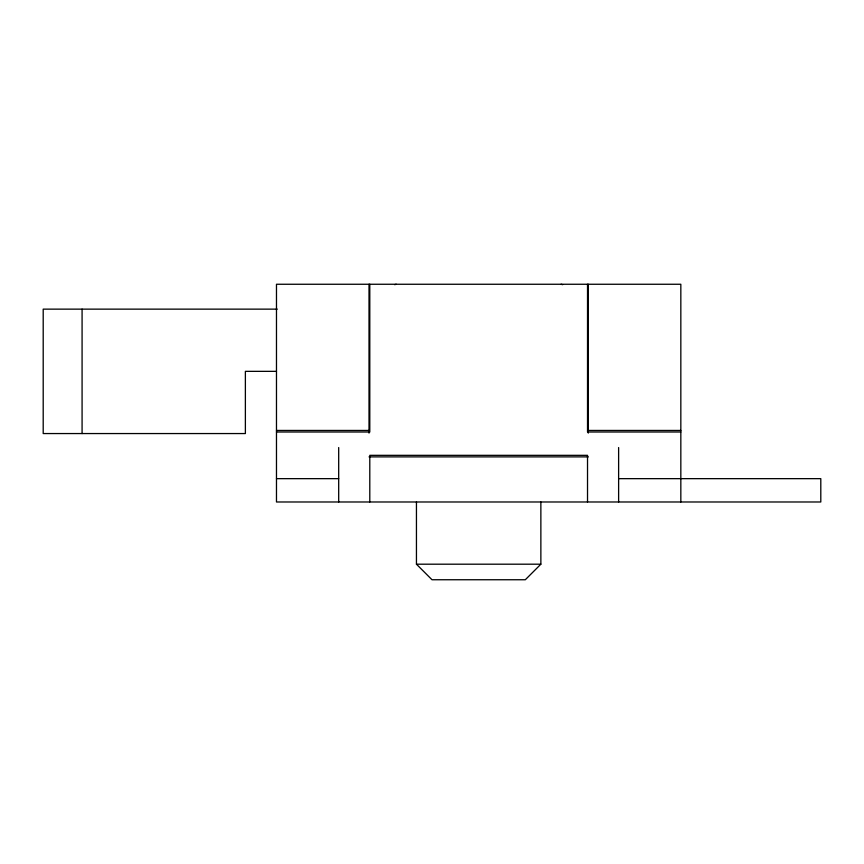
<?xml version="1.0" encoding="UTF-8"?>
<svg xmlns="http://www.w3.org/2000/svg" width="864" height="864" viewBox="0 0 864 864"><rect width="100%" height="100%" fill="white"/><g stroke="black" fill="none" stroke-linecap="round" stroke-linejoin="round"><path stroke-width="1.3" d="M540.864 501.984L540.864 564.192L525.312 579.744L432 579.744L416.448 564.192L416.448 501.984M394.675 284.677L396.23 284.256M277.268 309.139L43.2 309.139L43.2 433.555L245.376 433.555L245.376 371.347L276.48 371.347M276.48 430.445L369.014 430.445M588.298 430.445L680.832 430.445M276.48 432L369.792 432L369.792 284.256M680.832 432L587.52 432L587.52 284.256M369.014 456.883L588.298 456.883M276.48 478.656L338.688 478.656M618.624 478.656L820.8 478.656L820.8 501.984L276.48 501.984L276.48 284.256L680.832 284.256L680.832 501.984M416.448 564.192L540.864 564.192M561.082 284.256L562.637 284.677M618.624 447.552L618.624 501.984M588.298 284.256L588.298 433.091M587.52 501.984L587.52 455.328L369.792 455.328L369.792 501.984M369.014 284.256L369.014 433.091M338.688 447.552L338.688 501.984M82.08 309.139L82.08 433.555"/></g></svg>
